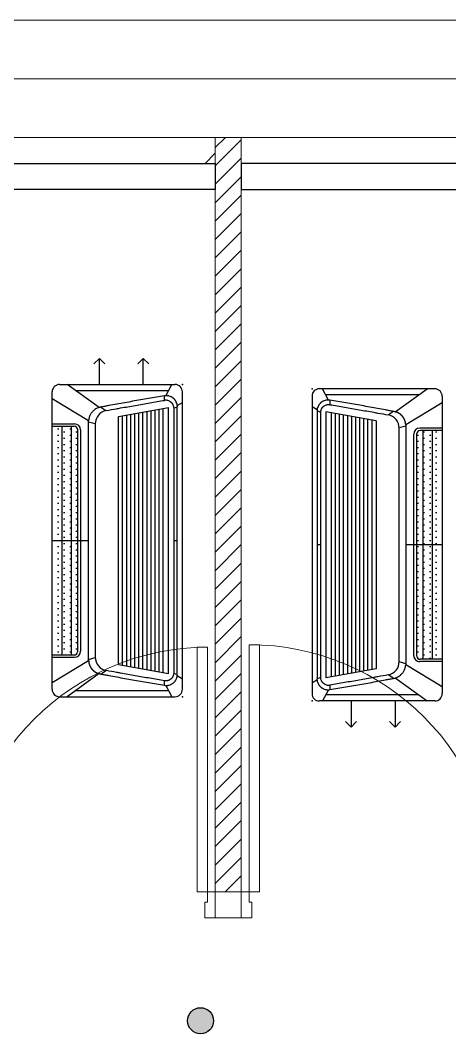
# Model space of a CAD drawing. Header units: metres. Extents: x 11578468 to 47831421, y -58341524 to -14256839.
# Drawn here: x 23839787 to 23841436, y -29056027 to -29052132 of the extents above; entities that cross this region are included whole.
import ezdxf

# ---------------------------------------------------------------- set-up
doc = ezdxf.new("R2010")
doc.units = ezdxf.units.M
doc.header["$LTSCALE"] = 50
doc.header["$MEASUREMENT"] = 0
doc.linetypes.add('DH-HID2', pattern=[1.2, 0.8, -0.4])
doc.layers.get('0').update_dxf_attribs({"linetype": 'CONTINUOUS'})
for name, color, linetype in [('DVM_INDOOR', 7, 'CONTINUOUS'), ('DVM_UNIT_BP', 7, 'CONTINUOUS'), ('DVM_UNIT_DP', 4, 'CONTINUOUS'), ('DVM_UNIT_LP', 3, 'CONTINUOUS'), ('FU-FURM', 251, 'DH-HID2'), ('wall', 3, 'CONTINUOUS')]:
    doc.layers.add(name, color=color, linetype=linetype)
doc.layers.add('ha', color=8, linetype='CONTINUOUS', lineweight=5)

# ---------------------------------------------------------------- blocks, each defined once
blk = doc.blocks.new('gasdgd')
at = {"layer": 'ha'}
for p, q in [((23838887.7, -29052357.3), (23843167.7, -29052357.3)), ((23838427.7, -29052582.3), (23842730.7, -29052582.3)), ((23840535.7, -29052621.4), (23840574.8, -29052582.3)), ((23840535.7, -29052582.3), (23840635.7, -29052582.3)), ((23840535.7, -29052882.3), (23840535.7, -29052582.3)), ((23840535.7, -29052582.3), (23840535.7, -29052582.3)), ((23840535.7, -29052692.1), (23840635.7, -29052592.1)), ((23840635.7, -29052882.3), (23840635.7, -29052582.3)), ((23840635.7, -29052582.3), (23840635.7, -29052582.3)), ((23840705.7, -29052582.3), (23840705.7, -29052582.3)), ((23840705.7, -29052582.3), (23840707.2, -29052582.3)), ((23840497, -29052682.3), (23840535.7, -29052643.5)), ((23840535.7, -29052762.8), (23840635.7, -29052662.8)), ((23840535.7, -29052682.3), (23838427.7, -29052682.3)), ((23840535.7, -29055482.3), (23840535.7, -29052682.3)), ((23842730.7, -29052682.3), (23840635.7, -29052682.3)), ((23840635.7, -29052682.3), (23840635.7, -29055482.3)), ((23840535.7, -29052833.5), (23840635.7, -29052733.5)), ((23840535.7, -29052904.2), (23840635.7, -29052804.2)), ((23840535.7, -29052974.9), (23840635.7, -29052874.9)), ((23840535.7, -29053045.6), (23840635.7, -29052945.6)), ((23840535.7, -29053116.3), (23840635.7, -29053016.3)), ((23840535.7, -29053187), (23840635.7, -29053087)), ((23840535.7, -29053257.8), (23840635.7, -29053157.8)), ((23840535.7, -29053328.5), (23840635.7, -29053228.5)), ((23840535.7, -29053399.2), (23840635.7, -29053299.2)), ((23840535.7, -29053469.9), (23840635.7, -29053369.9)), ((23840535.7, -29053540.6), (23840635.7, -29053440.6)), ((23840535.7, -29053611.3), (23840635.7, -29053511.3)), ((23840535.7, -29053682), (23840635.7, -29053582)), ((23840535.7, -29053752.7), (23840635.7, -29053652.7)), ((23840535.7, -29053823.4), (23840635.7, -29053723.4)), ((23840535.7, -29053894.1), (23840635.7, -29053794.1)), ((23840535.7, -29053964.9), (23840635.7, -29053864.9)), ((23840535.7, -29054035.6), (23840635.7, -29053935.6)), ((23840535.7, -29054106.3), (23840635.7, -29054006.3)), ((23840535.7, -29054177), (23840635.7, -29054077)), ((23840535.7, -29054247.7), (23840635.7, -29054147.7)), ((23840535.7, -29054318.4), (23840635.7, -29054218.4)), ((23840535.7, -29054389.1), (23840635.7, -29054289.1)), ((23840535.7, -29054459.8), (23840635.7, -29054359.8)), ((23840535.7, -29054530.5), (23840635.7, -29054430.5)), ((23840535.7, -29054601.3), (23840635.7, -29054501.3)), ((23840465.7, -29055482.3), (23840465.7, -29054542.3)), ((23840465.7, -29054542.3), (23840505.7, -29054542.3)), ((23840505.7, -29054542.3), (23840505.7, -29055482.3)), ((23840665.7, -29054532.3), (23840665.7, -29055482.3)), ((23840705.7, -29054532.3), (23840665.7, -29054532.3)), ((23840705.7, -29055482.3), (23840705.7, -29054532.3)), ((23840535.7, -29054672), (23840635.7, -29054572)), ((23840535.7, -29054742.7), (23840635.7, -29054642.7)), ((23840535.7, -29054813.4), (23840635.7, -29054713.4)), ((23840535.7, -29054884.1), (23840635.7, -29054784.1)), ((23840535.7, -29054954.8), (23840635.7, -29054854.8)), ((23840535.7, -29055025.5), (23840635.7, -29054925.5)), ((23840535.7, -29055096.2), (23840635.7, -29054996.2)), ((23840535.7, -29055166.9), (23840635.7, -29055066.9)), ((23840535.7, -29055237.7), (23840635.7, -29055137.7)), ((23840535.7, -29055308.4), (23840635.7, -29055208.4)), ((23840535.7, -29055379.1), (23840635.7, -29055279.1)), ((23840535.7, -29055449.8), (23840635.7, -29055349.8)), ((23840573.9, -29055482.3), (23840635.7, -29055420.5)), ((23840505.7, -29055482.3), (23840465.7, -29055482.3)), ((23840505.7, -29055522.3), (23840505.7, -29055482.3)), ((23840505.7, -29055482.3), (23840535.7, -29055482.3)), ((23840535.7, -29055582.3), (23840535.7, -29055482.3)), ((23840535.7, -29055482.3), (23840535.7, -29055582.3)), ((23840635.7, -29055482.3), (23840535.7, -29055482.3)), ((23840535.7, -29055482.3), (23840535.7, -29055582.3)), ((23840635.7, -29055482.3), (23840535.7, -29055482.3)), ((23840635.7, -29055482.3), (23840635.7, -29055582.3)), ((23840665.7, -29055482.3), (23840635.7, -29055482.3)), ((23840635.7, -29055582.3), (23840635.7, -29055482.3)), ((23840665.7, -29055522.3), (23840665.7, -29055482.3)), ((23840665.7, -29055482.3), (23840705.7, -29055482.3)), ((23840495.7, -29055582.3), (23840495.7, -29055522.3)), ((23840495.7, -29055522.3), (23840505.7, -29055522.3)), ((23840675.7, -29055522.3), (23840665.7, -29055522.3)), ((23840675.7, -29055582.3), (23840675.7, -29055522.3)), ((23840535.7, -29055582.3), (23840495.7, -29055582.3)), ((23840535.7, -29055582.3), (23840635.7, -29055582.3)), ((23840635.7, -29055582.3), (23840675.7, -29055582.3))]:
    blk.add_line(p, q, dxfattribs=at)
blk.add_lwpolyline([(23838827.7, -29052582.3), (23843227.7, -29052582.3), (23843227.7, -29052132.3), (23838827.7, -29052132.3)], close=True, dxfattribs=at)
for centre, radius, start, end in [((23840505.7, -29055482.3), 940, 90, 180), ((23840665.7, -29055482.3), 950, 0, 90)]:
    blk.add_arc(centre, radius, start, end, dxfattribs=at)
blk = doc.blocks.new('DVM_DP_VEC')
at = {"layer": 'DVM_UNIT_DP', "color": 0}
blk.add_line((0, 0), (100, 0), dxfattribs=at)
blk.add_lwpolyline([(78.8, 21.2), (100, 0), (78.8, -21.2)], dxfattribs=at)
blk.add_point((0, 0), dxfattribs=at)
blk = doc.blocks.new('DVM_LP_VEC')
at = {"layer": 'DVM_UNIT_LP', "color": 0}
blk.add_line((0, 0), (100, 0), dxfattribs=at)
blk.add_lwpolyline([(78.8, 21.2), (100, 0), (78.8, -21.2)], dxfattribs=at)
blk.add_point((0, 0), dxfattribs=at)
blk = doc.blocks.new('DVM_ID_CST_WF1W_AP_970X135X410_T_BLO')
at = {"layer": 'DVM_INDOOR'}
h = blk.add_hatch(dxfattribs=at)
h.set_pattern_fill('DOTS', color=0, scale=15)
h.set_pattern_definition([(0, (0, 0), (11.90625, 23.8125), [0, -23.8125])])
h.paths.add_polyline_path([(439.8, 426.9), (-439.8, 426.9), (-439.8, 415.1, 0.414214), (-427.8, 403.1), (427.8, 403.1, 0.414214), (439.8, 415.1)])
h.paths.add_polyline_path([(439.8, 461.7), (-439.8, 461.7), (-439.8, 426.9), (439.8, 426.9)])
h.paths.add_polyline_path([(439.8, 500.1), (-439.8, 500.1), (-439.8, 461.7), (439.8, 461.7)])
at = {"layer": 'DVM_INDOOR', "color": 0}
for p, q in [((-600, 471.6), (-600, 28.6)), ((-571.5, 500.1), (571.5, 500.1)), ((-545.5, 500.1), (-461, 360)), ((-448.5, 500.1), (-448.5, 413.7)), ((-439.8, 500.1), (-439.8, 415.1)), ((0, 499.5), (0, 360)), ((439.8, 500.1), (439.8, 415.1)), ((448.5, 500.1), (448.5, 413.7)), ((545.5, 500.1), (461, 360)), ((600, 471.6), (600, 28.6)), ((-511.5, 319.5), (-600, 442.6)), ((-439.6, 461.7), (439.8, 461.7)), ((511.5, 319.5), (600, 442.6)), ((-576.8, 410.1), (-576.8, 52.9)), ((439.8, 426.9), (-439.8, 426.9)), ((427.8, 403.1), (-427.8, 403.1)), ((425.5, 390.7), (-425.6, 390.7)), ((576.8, 410.1), (576.8, 53)), ((-461, 360), (460.9, 360)), ((-456.7, 360), (-449.8, 334.8)), ((456.7, 360), (449.8, 334.8)), ((-513, 313.3), (-499.3, 293.9)), ((448.5, 334.8), (-448.5, 334.8)), ((513, 313.3), (499.3, 293.9)), ((-476.9, 245.9), (-511.1, 53.5)), ((-476.9, 245.9), (476.9, 245.9)), ((476.9, 245.9), (511.2, 53.5)), ((-485.4, 198), (485.4, 198)), ((-482.6, 213.6), (482.6, 213.6)), ((-479.8, 229.5), (479.8, 229.5)), ((-490.9, 167), (490.9, 167)), ((-488.2, 182.4), (488.2, 182.4)), ((-499.3, 120.2), (499.3, 120.2)), ((-496.5, 135.8), (496.5, 135.8)), ((-493.7, 151.4), (493.7, 151.4)), ((-504.8, 89.1), (504.8, 89.1)), ((-502.1, 104.4), (502.1, 104.4)), ((-556.7, 63.5), (-600, 40.7)), ((-556.2, 68.5), (-538.9, 68.5)), ((-511.1, 53.5), (511.2, 53.5)), ((-507.6, 73.5), (507.6, 73.5)), ((538.9, 68.6), (556.2, 68.5)), ((556.7, 63.5), (600, 40.8)), ((-571.5, 0.1), (571.5, 0.1)), ((-518.6, 19.8), (-530.9, 0.1)), ((-509.2, 33.4), (-514.6, 19.6)), ((-514.6, 19.6), (514.6, 19.6)), ((509.2, 33.4), (-509.2, 33.4)), ((0, 33.4), (0, 19.6)), ((509.2, 33.4), (514.6, 19.6)), ((518.6, 19.8), (530.9, 0.1))]:
    blk.add_line(p, q, dxfattribs=at)
for centre, radius, start, end in [((-571.5, 471.6), 28.5, 89.9991, 180), ((571.5, 471.6), 28.5, 0, 89.9991), ((-425.5, 413.7), 23, 180, 270), ((-427.8, 415.1), 12, 180, 270), ((425.5, 413.7), 23, 270, 0), ((427.8, 415.1), 12, 270, 0), ((-448.5, 282.8), 52, 90, 169.5496), ((448.5, 282.8), 52, 10.4498, 90), ((-571.5, 28.6), 28.5, 180, 269.9991), ((571.5, 28.6), 28.5, 269.9991, 0)]:
    blk.add_arc(centre, radius, start, end, dxfattribs=at)
for points, knots in [([(-461, 360), (-461.1, 360), (-461.2, 360), (-461.3, 360), (-461.4, 360), (-461.5, 360), (-461.6, 360), (-461.8, 360), (-461.9, 359.9), (-462, 359.9), (-462.1, 359.9), (-462.3, 359.9), (-462.4, 359.9), (-462.5, 359.9), (-462.6, 359.9), (-462.8, 359.9), (-462.9, 359.9), (-463, 359.9), (-463.1, 359.9), (-463.2, 359.9), (-463.4, 359.9), (-463.5, 359.9), (-463.6, 359.9), (-463.7, 359.8), (-463.9, 359.8), (-464, 359.8), (-464.1, 359.8), (-464.2, 359.8), (-464.3, 359.8), (-464.5, 359.8), (-464.6, 359.8), (-464.7, 359.8), (-464.8, 359.7), (-465, 359.7), (-465.1, 359.7), (-465.2, 359.7), (-465.3, 359.7), (-465.4, 359.7), (-465.6, 359.7), (-465.7, 359.7), (-465.8, 359.6), (-466.3, 359.6), (-467.1, 359.5), (-468.1, 359.3), (-468.9, 359.2), (-469.5, 359.1), (-469.8, 359.1), (-469.8, 359), (-469.9, 359), (-470, 359), (-470.1, 359), (-470.3, 359), (-470.7, 358.9), (-471.4, 358.7), (-472.3, 358.5), (-473.1, 358.3), (-473.7, 358.2), (-474.2, 358), (-474.6, 357.9), (-475, 357.8), (-475.4, 357.7), (-475.8, 357.6), (-476, 357.5), (-476.2, 357.5), (-476.3, 357.4), (-476.4, 357.4), (-476.5, 357.4), (-476.6, 357.3), (-476.9, 357.2), (-477.2, 357.1), (-477.6, 357), (-477.9, 356.9), (-478, 356.8), (-478.2, 356.8), (-478.3, 356.8), (-478.4, 356.7), (-478.6, 356.6), (-479, 356.5), (-479.5, 356.3), (-480.1, 356), (-480.8, 355.8), (-481.3, 355.5), (-481.8, 355.3), (-482.1, 355.2), (-482.4, 355.1), (-482.6, 355), (-482.8, 354.9), (-483, 354.8), (-483.2, 354.7), (-483.4, 354.6), (-483.6, 354.5), (-483.8, 354.4), (-484.1, 354.2), (-484.3, 354.1), (-484.5, 354), (-484.8, 353.9), (-485.1, 353.7), (-485.3, 353.6), (-485.7, 353.4), (-486, 353.2), (-486.4, 353), (-486.7, 352.8), (-487, 352.6), (-487.5, 352.3), (-488.1, 352), (-488.6, 351.7), (-489, 351.4), (-489.5, 351.1), (-489.9, 350.8), (-490.3, 350.6), (-490.5, 350.4), (-490.7, 350.2), (-491, 350.1), (-491.2, 349.9), (-491.6, 349.6), (-492, 349.3), (-492.3, 349.1), (-492.5, 348.9), (-492.7, 348.8), (-492.8, 348.7), (-492.9, 348.6), (-493, 348.6), (-493, 348.5), (-493.1, 348.5), (-493.1, 348.5), (-493.1, 348.4), (-493.2, 348.4), (-493.2, 348.4), (-493.2, 348.4), (-493.2, 348.4), (-493.2, 348.4), (-493.2, 348.4), (-493.2, 348.4), (-493.2, 348.4), (-493.2, 348.4), (-493.2, 348.4), (-493.2, 348.4), (-493.2, 348.4), (-493.2, 348.4), (-493.2, 348.4), (-493.2, 348.4), (-493.2, 348.4), (-493.2, 348.4), (-493.2, 348.4), (-493.2, 348.4), (-493.2, 348.4), (-493.2, 348.4), (-493.2, 348.4), (-493.2, 348.4), (-493.2, 348.4), (-493.2, 348.4), (-493.2, 348.4), (-493.2, 348.4), (-493.2, 348.4), (-493.2, 348.4), (-493.2, 348.4), (-493.2, 348.4), (-493.2, 348.4), (-493.2, 348.4), (-493.2, 348.4), (-493.2, 348.4), (-493.2, 348.4), (-493.2, 348.4), (-493.2, 348.4), (-493.2, 348.4), (-493.2, 348.4), (-493.2, 348.4), (-493.2, 348.4), (-493.2, 348.4), (-493.2, 348.4), (-493.2, 348.4), (-493.2, 348.4), (-493.2, 348.4), (-493.2, 348.4), (-493.2, 348.4), (-493.2, 348.4), (-493.2, 348.4), (-493.2, 348.4), (-493.2, 348.4), (-493.2, 348.4), (-493.2, 348.3), (-493.3, 348.3), (-493.3, 348.3), (-493.4, 348.3), (-493.4, 348.2), (-493.5, 348.1), (-493.6, 348.1), (-493.6, 348), (-493.7, 348), (-493.8, 347.9), (-493.9, 347.8), (-494.1, 347.7), (-494.2, 347.6), (-494.3, 347.5), (-494.4, 347.4), (-494.5, 347.3), (-494.7, 347.2), (-494.8, 347.1), (-494.9, 347), (-495, 346.9), (-495.1, 346.7), (-495.3, 346.6), (-495.4, 346.5), (-495.5, 346.4), (-495.6, 346.3), (-495.7, 346.2), (-495.9, 346.1), (-496, 346), (-496.1, 345.9), (-496.2, 345.8), (-496.3, 345.7), (-496.4, 345.6), (-496.6, 345.5), (-496.7, 345.4), (-496.8, 345.2), (-496.9, 345.1), (-497, 345), (-497.1, 344.9), (-497.2, 344.8), (-497.4, 344.7), (-497.5, 344.6), (-497.6, 344.5), (-497.7, 344.3), (-497.8, 344.2), (-497.9, 344.1), (-498, 344), (-498.1, 343.9), (-498.2, 343.8), (-498.4, 343.7), (-498.5, 343.5), (-498.6, 343.4), (-498.7, 343.3), (-498.8, 343.2), (-498.9, 343.1), (-499, 343), (-499.1, 342.9), (-499.2, 342.7), (-499.3, 342.6), (-499.4, 342.5), (-499.5, 342.4), (-499.7, 342.3), (-499.8, 342.1), (-499.9, 342), (-500, 341.9), (-500.1, 341.8), (-500.2, 341.7), (-500.3, 341.5), (-500.4, 341.4), (-500.5, 341.3), (-500.6, 341.2), (-500.7, 341.1), (-500.8, 340.9), (-500.9, 340.8), (-501.1, 340.6), (-501.2, 340.4), (-501.3, 340.3), (-501.4, 340.2), (-501.5, 340.1), (-501.6, 340), (-501.7, 339.8), (-501.8, 339.6), (-502, 339.4), (-502.1, 339.3), (-502.3, 339.1), (-502.4, 338.9), (-502.6, 338.7), (-502.7, 338.5), (-502.8, 338.3), (-503, 338.1), (-503.1, 337.9), (-503.3, 337.7), (-503.4, 337.6), (-503.4, 337.5), (-503.5, 337.5), (-503.5, 337.4), (-503.5, 337.4), (-503.5, 337.3), (-503.6, 337.3), (-503.6, 337.3), (-503.6, 337.3), (-503.6, 337.2), (-503.6, 337.2), (-503.6, 337.2), (-503.6, 337.2), (-503.6, 337.2), (-503.6, 337.2), (-503.6, 337.2), (-503.6, 337.2), (-503.6, 337.2), (-503.6, 337.2), (-503.6, 337.2), (-503.6, 337.2), (-503.6, 337.2), (-503.6, 337.2), (-503.6, 337.2), (-503.6, 337.2), (-503.6, 337.2), (-503.6, 337.2), (-503.6, 337.2), (-503.6, 337.2), (-503.6, 337.2), (-503.6, 337.2), (-503.6, 337.2), (-503.6, 337.2), (-503.6, 337.2), (-503.6, 337.2), (-503.6, 337.2), (-503.6, 337.2), (-503.6, 337.2), (-503.6, 337.2), (-503.6, 337.2), (-503.6, 337.2), (-503.6, 337.2), (-503.6, 337.2), (-503.6, 337.2), (-503.7, 337.2), (-503.7, 337.1), (-503.8, 337), (-503.8, 336.9), (-503.9, 336.8), (-504, 336.7), (-504.1, 336.5), (-504.2, 336.4), (-504.3, 336.3), (-504.3, 336.2), (-504.4, 336), (-504.5, 335.9), (-504.6, 335.8), (-504.6, 335.7), (-504.7, 335.6), (-504.8, 335.5), (-504.9, 335.2), (-505.2, 334.8), (-505.6, 334.1), (-506, 333.4), (-506.4, 332.8), (-506.6, 332.4), (-506.7, 332.2), (-506.7, 332.1), (-506.8, 332.1), (-506.8, 332), (-506.8, 332), (-506.9, 331.8), (-507, 331.6), (-507.2, 331.3), (-507.3, 331), (-507.5, 330.7), (-507.6, 330.4), (-507.8, 330), (-507.9, 329.7), (-508.1, 329.4), (-508.2, 329.2), (-508.3, 329), (-508.3, 328.9), (-508.4, 328.8), (-508.4, 328.6), (-508.5, 328.4), (-508.7, 327.9), (-509, 327.4), (-509.2, 326.9), (-509.4, 326.4), (-509.5, 326), (-509.6, 325.7), (-509.7, 325.5), (-509.7, 325.4), (-509.8, 325.2), (-509.9, 325), (-510, 324.8), (-510, 324.6), (-510.1, 324.4), (-510.1, 324.3), (-510.2, 324.1), (-510.2, 324), (-510.3, 323.8), (-510.3, 323.7), (-510.4, 323.6), (-510.4, 323.4), (-510.5, 323.3), (-510.5, 323.1), (-510.6, 322.9), (-510.6, 322.8), (-510.7, 322.6), (-510.7, 322.4), (-510.8, 322.3), (-510.8, 322.1), (-510.9, 321.9), (-510.9, 321.7), (-511, 321.5), (-511, 321.4), (-511.1, 321.2), (-511.2, 321), (-511.2, 320.8), (-511.3, 320.6), (-511.3, 320.3), (-511.4, 320.1), (-511.4, 319.9), (-511.5, 319.7), (-511.5, 319.6), (-511.5, 319.5)], [0, 0, 0, 0, 0.001765, 0.003529, 0.005294, 0.007059, 0.008823, 0.010588, 0.012352, 0.014116, 0.015881, 0.017645, 0.019409, 0.021173, 0.022937, 0.024702, 0.026466, 0.028229, 0.029993, 0.031757, 0.033521, 0.035285, 0.037049, 0.038812, 0.040576, 0.042339, 0.044103, 0.045866, 0.04763, 0.049393, 0.051156, 0.05292, 0.054683, 0.056446, 0.058209, 0.059972, 0.061735, 0.063498, 0.065261, 0.067024, 0.068787, 0.07055, 0.088059, 0.10292, 0.115137, 0.124712, 0.126163, 0.127325, 0.1283, 0.12944, 0.131236, 0.133687, 0.136794, 0.151003, 0.163408, 0.174911, 0.186415, 0.19159, 0.197106, 0.202964, 0.209163, 0.215479, 0.219883, 0.221884, 0.22343, 0.224162, 0.225102, 0.227168, 0.231141, 0.237019, 0.24311, 0.247247, 0.24943, 0.251369, 0.252721, 0.254965, 0.258103, 0.262133, 0.271962, 0.28166, 0.291227, 0.300577, 0.307976, 0.312744, 0.315759, 0.320727, 0.323148, 0.325851, 0.328835, 0.332101, 0.335648, 0.339476, 0.343585, 0.347976, 0.34952, 0.354132, 0.360503, 0.364934, 0.3672, 0.375692, 0.383432, 0.384919, 0.389345, 0.400385, 0.40996, 0.418507, 0.426067, 0.432913, 0.441712, 0.447274, 0.451798, 0.455285, 0.458528, 0.464582, 0.469833, 0.478168, 0.484251, 0.486843, 0.490174, 0.493625, 0.495107, 0.495342, 0.496042, 0.496945, 0.497789, 0.498575, 0.499303, 0.499369, 0.499564, 0.499758, 0.499824, 0.499828, 0.499832, 0.499836, 0.49984, 0.499843, 0.499846, 0.499849, 0.499852, 0.499854, 0.499857, 0.49986, 0.499863, 0.499866, 0.499869, 0.499872, 0.499875, 0.499878, 0.499881, 0.499883, 0.499886, 0.499889, 0.499892, 0.499895, 0.499898, 0.499901, 0.499904, 0.499907, 0.499909, 0.499912, 0.499915, 0.499918, 0.499921, 0.499924, 0.499927, 0.49993, 0.499933, 0.499936, 0.499938, 0.499941, 0.499944, 0.499947, 0.49995, 0.499953, 0.499956, 0.499959, 0.499961, 0.499996, 0.500092, 0.500252, 0.500475, 0.500762, 0.501113, 0.502574, 0.503909, 0.505116, 0.50626, 0.507404, 0.508548, 0.510836, 0.513123, 0.515411, 0.517699, 0.519986, 0.522274, 0.524561, 0.526848, 0.529136, 0.531423, 0.53371, 0.535997, 0.538283, 0.54057, 0.542857, 0.545143, 0.54743, 0.549716, 0.552003, 0.554289, 0.556575, 0.558861, 0.561147, 0.563433, 0.565719, 0.568004, 0.57029, 0.572575, 0.574861, 0.577146, 0.579431, 0.581716, 0.584001, 0.586286, 0.588571, 0.590856, 0.59314, 0.595425, 0.597709, 0.599994, 0.602278, 0.604562, 0.606846, 0.60913, 0.611414, 0.613697, 0.615981, 0.618264, 0.620547, 0.622831, 0.625114, 0.627397, 0.62968, 0.631963, 0.634245, 0.636528, 0.63881, 0.641092, 0.643375, 0.645657, 0.647939, 0.65022, 0.652502, 0.655924, 0.659347, 0.661628, 0.663909, 0.66619, 0.668471, 0.670751, 0.673032, 0.676452, 0.679873, 0.683293, 0.686713, 0.690132, 0.693551, 0.69697, 0.700388, 0.703806, 0.707224, 0.710641, 0.714058, 0.714644, 0.715261, 0.71591, 0.716591, 0.717303, 0.718046, 0.718679, 0.719061, 0.719192, 0.719206, 0.719223, 0.719241, 0.719259, 0.719276, 0.719294, 0.719312, 0.719329, 0.719347, 0.719365, 0.719382, 0.7194, 0.719418, 0.719436, 0.719453, 0.719471, 0.719489, 0.719506, 0.719524, 0.719542, 0.719559, 0.719577, 0.719595, 0.719612, 0.71963, 0.719648, 0.719665, 0.719683, 0.719701, 0.719718, 0.719735, 0.719749, 0.719791, 0.719989, 0.720573, 0.721543, 0.722899, 0.724641, 0.72677, 0.729069, 0.73132, 0.733522, 0.735676, 0.737782, 0.739839, 0.741848, 0.743808, 0.74572, 0.747584, 0.749399, 0.751166, 0.761606, 0.772047, 0.783331, 0.796306, 0.801854, 0.804022, 0.805127, 0.806011, 0.806392, 0.80762, 0.810133, 0.813931, 0.81881, 0.823809, 0.828807, 0.833806, 0.838804, 0.843801, 0.848798, 0.852287, 0.855003, 0.856944, 0.858113, 0.859639, 0.864676, 0.87128, 0.879454, 0.889196, 0.896415, 0.902323, 0.906921, 0.909055, 0.911516, 0.914305, 0.917422, 0.920866, 0.924638, 0.926547, 0.928505, 0.930513, 0.93257, 0.934676, 0.936831, 0.939035, 0.941289, 0.943592, 0.945944, 0.948345, 0.950796, 0.953296, 0.955845, 0.958443, 0.961091, 0.963788, 0.966534, 0.96933, 0.972175, 0.975069, 0.978013, 0.981006, 0.984048, 0.98714, 0.990281, 0.993471, 0.996711, 1, 1, 1, 1]), ([(511.5, 319.5), (511.4, 319.8), (511.1, 321), (509.6, 325.2), (506.4, 332), (501.6, 338.8), (497.1, 343.6), (493.4, 347), (489.5, 350), (483.9, 353.5), (477.8, 356.3), (471.5, 358.3), (467.4, 359.2), (464.2, 359.7), (462.3, 359.9), (461.1, 360), (460.9, 360)], [0, 0, 0, 0, 0.016085, 0.052074, 0.196028, 0.339981, 0.411958, 0.483935, 0.555912, 0.627889, 0.771843, 0.84382, 0.915797, 0.951785, 0.987774, 1, 1, 1, 1]), ([(-513, 313.3), (-513.5, 310.8), (-514.4, 305.7), (-516.3, 295.5), (-519.6, 277.7), (-524.2, 252.2), (-529.7, 221.6), (-535.2, 191), (-540.5, 160.4), (-545.8, 129.8), (-551, 99.2), (-554.4, 78.8), (-556.2, 68.5)], [0, 0, 0, 0, 0.03125, 0.0625, 0.125, 0.25, 0.375, 0.5, 0.625, 0.75, 0.875, 1, 1, 1, 1]), ([(-511.5, 319.5), (-511.7, 319), (-512.3, 317), (-512.7, 315), (-513, 313.3)], [0, 0, 0, 0, 0.216622, 1, 1, 1, 1]), ([(513, 313.3), (512.7, 315), (512.3, 317), (511.7, 319), (511.5, 319.5)], [0, 0, 0, 0, 0.783378, 1, 1, 1, 1]), ([(540.6, 160), (540.5, 160.1), (538.7, 170.5), (535.2, 191), (529.7, 221.6), (524.2, 252.2), (519.6, 277.7), (516.3, 295.5), (514.4, 305.7), (513.5, 310.8), (513, 313.3)], [0, 0, 0, 0, 0.002953, 0.202362, 0.401772, 0.601181, 0.800591, 0.900295, 0.950148, 1, 1, 1, 1]), ([(-538.9, 68.6), (-537.3, 78), (-534.2, 96.8), (-529.4, 124.9), (-524.5, 153.1), (-519.6, 181.3), (-514.6, 209.5), (-510.3, 233.4), (-507.7, 248), (-506.8, 253.2)], [0, 0, 0, 0, 0.152619, 0.305238, 0.457857, 0.610476, 0.763096, 0.915715, 1, 1, 1, 1]), ([(506.8, 253.2), (507.7, 248), (510.3, 233.4), (514.6, 209.5), (519.6, 181.3), (524.5, 153.1), (529.4, 124.9), (534.2, 96.8), (537.3, 78), (538.9, 68.6)], [0, 0, 0, 0, 0.084285, 0.236904, 0.389524, 0.542143, 0.694762, 0.847381, 1, 1, 1, 1]), ([(556.2, 68.5), (554.4, 78.8), (551, 99.2), (545.8, 129.7), (542.3, 149.9), (540.6, 160)], [0, 0, 0, 0, 0.334987, 0.669974, 1, 1, 1, 1]), ([(-556.2, 68.5), (-556.4, 67), (-556.6, 65.4), (-556.7, 63.7), (-556.7, 63.5)], [0, 0, 0, 0, 0.898221, 1, 1, 1, 1]), ([(-556.7, 63.5), (-556.7, 62.9), (-556.8, 61.5), (-556.7, 58.7), (-556.3, 54.9), (-555.2, 49.6), (-553.8, 45.9), (-552.8, 43.8)], [0, 0, 0, 0, 0.087094, 0.199709, 0.42494, 0.65017, 1, 1, 1, 1]), ([(-552.8, 43.8), (-552.5, 43.1), (-551.5, 41.2), (-550, 38.6), (-548.5, 36.4), (-547.5, 35.2), (-546.8, 34.4), (-546.1, 33.5), (-545, 32.4), (-543.7, 31), (-542, 29.5), (-540.2, 28.1), (-538.3, 26.7), (-535.8, 25.1), (-531, 22.6), (-525.9, 20.9), (-521.4, 20.1), (-519.7, 19.9), (-518.8, 19.8), (-518.6, 19.8)], [0, 0, 0, 0, 0.046668, 0.15112, 0.203345, 0.229458, 0.255571, 0.281684, 0.307796, 0.360022, 0.412248, 0.464473, 0.516699, 0.568925, 0.673376, 0.882279, 0.934504, 0.98673, 1, 1, 1, 1]), ([(-535.6, 49), (-535.7, 49.2), (-536.8, 51.3), (-538.1, 54.5), (-539, 58.8), (-539.3, 61.5), (-539.3, 63.7), (-539.3, 65.9), (-539.1, 67.5), (-538.9, 68.6)], [0, 0, 0, 0, 0.029129, 0.352752, 0.514564, 0.676376, 0.757282, 0.838188, 1, 1, 1, 1]), ([(-509.2, 33.4), (-509.7, 33.4), (-510.8, 33.4), (-512.4, 33.6), (-514.1, 33.8), (-517.3, 34.4), (-520.9, 35.7), (-524.3, 37.4), (-526.1, 38.6), (-527.5, 39.6), (-528.7, 40.6), (-530, 41.7), (-530.9, 42.7), (-531.7, 43.5), (-532.2, 44.1), (-532.7, 44.7), (-533.4, 45.6), (-534.4, 47), (-535.1, 48.2), (-535.6, 49)], [0, 0, 0, 0, 0.050917, 0.101833, 0.15275, 0.203666, 0.407333, 0.509166, 0.560082, 0.610999, 0.661916, 0.712832, 0.763749, 0.789207, 0.814665, 0.840124, 0.865582, 0.916498, 1, 1, 1, 1]), ([(535.6, 49), (535.1, 48.2), (534.4, 47), (533.4, 45.6), (532.7, 44.7), (532.2, 44.1), (531.7, 43.5), (530.9, 42.7), (530, 41.7), (528.7, 40.6), (527.5, 39.6), (526.1, 38.6), (524.3, 37.4), (520.9, 35.7), (517.3, 34.4), (514.1, 33.8), (512.4, 33.6), (510.8, 33.4), (509.7, 33.4), (509.2, 33.4)], [0, 0, 0, 0, 0.083502, 0.134418, 0.159876, 0.185335, 0.210793, 0.236251, 0.287168, 0.338084, 0.389001, 0.439918, 0.490834, 0.592667, 0.796334, 0.84725, 0.898167, 0.949083, 1, 1, 1, 1]), ([(518.6, 19.8), (518.8, 19.8), (519.7, 19.9), (521.4, 20.1), (525.9, 20.9), (531, 22.6), (535.8, 25.1), (538.3, 26.7), (540.2, 28.1), (542, 29.5), (543.7, 31), (545, 32.4), (546.1, 33.5), (546.8, 34.4), (547.5, 35.2), (548.5, 36.4), (550, 38.6), (551.5, 41.2), (552.5, 43.1), (552.8, 43.8)], [0, 0, 0, 0, 0.01327, 0.065496, 0.117721, 0.326624, 0.431075, 0.483301, 0.535527, 0.587752, 0.639978, 0.692204, 0.718316, 0.744429, 0.770542, 0.796655, 0.84888, 0.953332, 1, 1, 1, 1]), ([(535.6, 49), (535.7, 49.2), (536.8, 51.3), (538.1, 54.5), (539, 58.8), (539.3, 61.5), (539.3, 63.7), (539.3, 65.9), (539.1, 67.5), (538.9, 68.6)], [0, 0, 0, 0, 0.029129, 0.352752, 0.514564, 0.676376, 0.757282, 0.838188, 1, 1, 1, 1]), ([(552.8, 43.8), (553.8, 45.9), (555.2, 49.6), (556.3, 54.9), (556.7, 58.7), (556.8, 61.5), (556.7, 62.9), (556.7, 63.5)], [0, 0, 0, 0, 0.34983, 0.57506, 0.800291, 0.912906, 1, 1, 1, 1]), ([(556.7, 63.5), (556.7, 63.7), (556.6, 65.4), (556.4, 67), (556.2, 68.5)], [0, 0, 0, 0, 0.101779, 1, 1, 1, 1]), ([(-518.6, 19.8), (-518, 19.7), (-516.7, 19.6), (-515.4, 19.6), (-514.6, 19.6)], [0, 0, 0, 0, 0.427232, 1, 1, 1, 1]), ([(518.6, 19.8), (518, 19.7), (516.7, 19.6), (515.4, 19.6), (514.6, 19.6)], [0, 0, 0, 0, 0.427232, 1, 1, 1, 1])]:
    blk.add_open_spline(points, degree=3, knots=knots, dxfattribs=at)
for points in [[(-506.8, 253.2), (-504.4, 266.2), (-502, 279.2), (-499.6, 292.3)], [(499.6, 292.3), (502, 279.2), (504.4, 266.2), (506.8, 253.2)]]:
    blk.add_open_spline(points, degree=3, dxfattribs=at)
at = {"layer": 'DVM_UNIT_BP'}
for p in [(-600, 0.1), (600, 0.1)]:
    blk.add_point(p, dxfattribs=at)
at = {"layer": 'DVM_UNIT_DP'}
blk.add_blockref('DVM_DP_VEC', (600, 318.8), dxfattribs=at)
at = {"layer": 'DVM_UNIT_LP'}
blk.add_blockref('DVM_LP_VEC', (600, 150), dxfattribs=at)

msp = doc.modelspace()

# ---------------------------------------------------------------- hatches: boundary and pattern name
at = {"layer": 'wall', "ltscale": 10}
h = msp.add_hatch(color=2, dxfattribs=at)
h.dxf.hatch_style = 1
h.paths.add_polyline_path([(23840529.2, -29055977.5, 1), (23840429.2, -29055977.5, 1)])

# ---------------------------------------------------------------- linework, layer by layer
for points in [[(23840535.7, -29052682.3), (23840535.7, -29052782.3), (23838427.7, -29052782.3), (23838427.7, -29052682.3), (23840535.7, -29052682.3)], [(23840635.7, -29052682.3), (23840635.7, -29052782.3), (23842730.7, -29052782.3), (23842730.7, -29052682.3), (23840635.7, -29052682.3)]]:
    msp.add_lwpolyline(points)
msp.add_circle((23840479.2, -29055977.5), 50)

# ---------------------------------------------------------------- block references
at = {"layer": 'DVM_INDOOR', "color": 1, "rotation": 90}
msp.add_blockref('DVM_ID_CST_WF1W_AP_970X135X410_T_BLO', (23840409.5, -29054132), dxfattribs=at)
at = {"layer": 'DVM_INDOOR', "color": 2, "rotation": 270}
msp.add_blockref('DVM_ID_CST_WF1W_AP_970X135X410_T_BLO', (23840907.1, -29054148.6), dxfattribs=at)
at = {"layer": 'FU-FURM', "color": 8, "ltscale": 30}
msp.add_blockref('gasdgd', (0, 0), dxfattribs=at)

doc.saveas('drawing.dxf')
